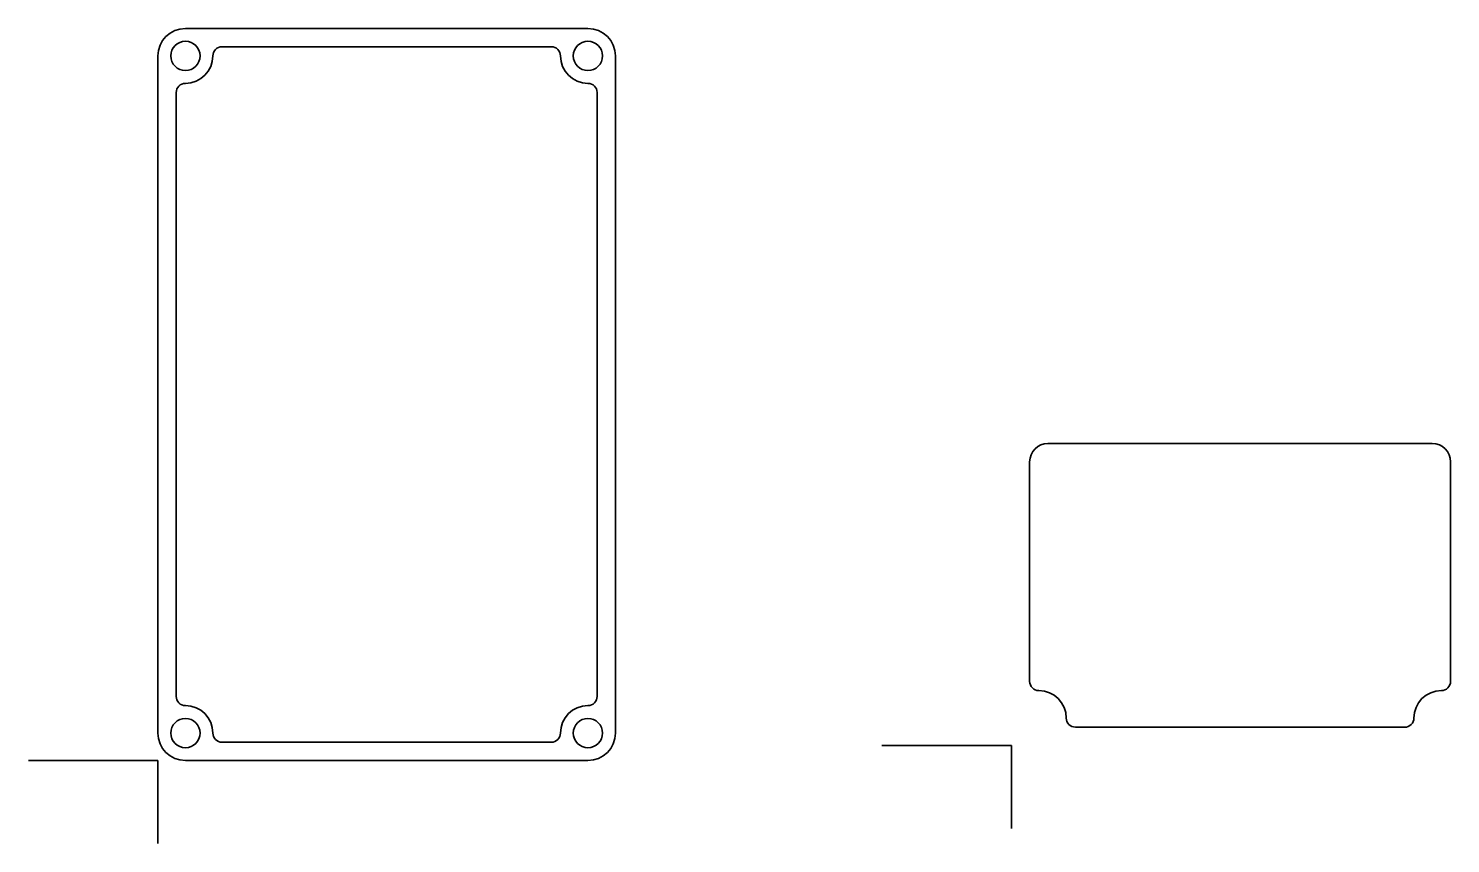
# Model space of a CAD drawing. Header units: millimetres. Extents: x -14 to 141, y -89 to 0.
import ezdxf

# ---------------------------------------------------------------- set-up
doc = ezdxf.new("R2010")
doc.units = ezdxf.units.MM
doc.layers.add('粗实线层', color=7, linetype='Continuous', lineweight=35)

msp = doc.modelspace()

# ---------------------------------------------------------------- linework, layer by layer
at = {"layer": '粗实线层'}
for p, q in [((3, 0), (47, 0)), ((0, -77), (0, -3)), ((7, -2), (43, -2)), ((50, -3), (50, -77)), ((2, -73), (2, -7)), ((48, -7), (48, -73)), ((139.28, -45.36), (97.28, -45.36)), ((95.28, -71.36), (95.28, -47.36)), ((141.28, -47.36), (141.28, -71.36)), ((136.28, -76.36), (100.28, -76.36)), ((43, -78), (7, -78)), ((93.28, -78.36), (79.13, -78.36)), ((93.28, -78.36), (93.28, -87.43)), ((0, -80), (-14.16, -80)), ((0, -80), (0, -89.08)), ((47, -80), (3, -80))]:
    msp.add_line(p, q, dxfattribs=at)
for centre in [(3, -3), (47, -3), (3, -77), (47, -77)]:
    msp.add_circle(centre, 1.6, dxfattribs=at)
for centre, radius, start, end in [((3, -3), 3, 90, 180), ((47, -3), 3, 0, 90), ((3, -3), 3, 270, 0), ((7, -3), 1, 90, 180.0001), ((43, -3), 1, 359.9991, 90.0004), ((47, -3), 3, 180, 270), ((3, -7), 1, 89.9998, 180.0001), ((47, -7), 1, 0.0002, 89.9994), ((97.28, -47.36), 2, 90, 180), ((139.28, -47.36), 2, 0, 90), ((96.28, -71.36), 1, 180.0002, 269.9994), ((140.28, -71.36), 1, 269.9998, 0.0001), ((3, -73), 1, 180.0002, 269.9994), ((47, -73), 1, 269.9998, 0.0001), ((96.28, -75.36), 3, 0, 90), ((140.28, -75.36), 3, 90, 180), ((3, -77), 3, 0, 90), ((47, -77), 3, 90, 180), ((100.28, -75.36), 1, 180.0015, 269.9994), ((136.28, -75.36), 1, 269.999, 0.0025), ((3, -77), 3, 180, 270), ((7, -77), 1, 180.0015, 269.9994), ((43, -77), 1, 269.999, 0.0025), ((47, -77), 3, 270, 0)]:
    msp.add_arc(centre, radius, start, end, dxfattribs=at)

doc.saveas('drawing.dxf')
